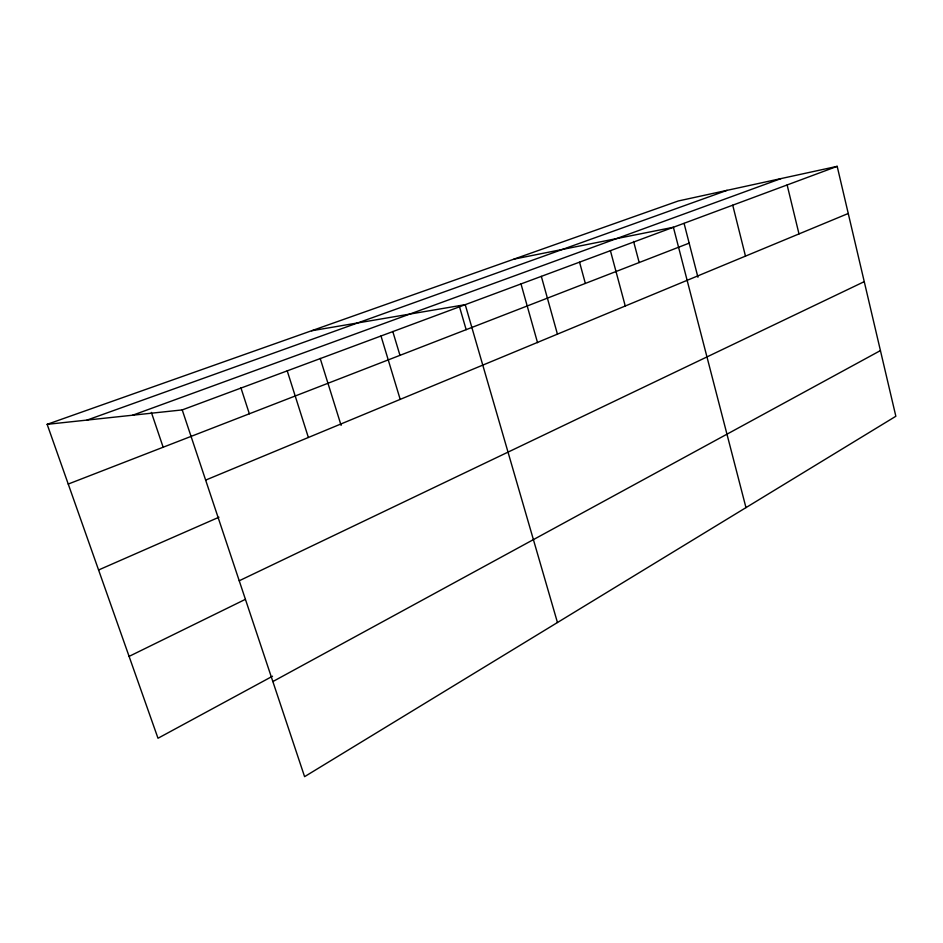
<?xml version="1.0" encoding="UTF-8"?>
<svg xmlns="http://www.w3.org/2000/svg" width="943" height="943" viewBox="0 0 943 943"><rect width="100%" height="100%" fill="white"/><g stroke="black" fill="none" stroke-linecap="round" stroke-linejoin="round"><path stroke-width="1.41" d="M272.857 681.553L880.432 350.584M272.515 676.225L158 738.251L47.15 424.338L678.312 200.965L837.184 166.345L895.85 416.264L304.589 776.655L182.223 409.91L47.15 424.338M129.097 656.387L245.345 599.359M239.227 580.77L864.248 281.651M98.579 569.985L218.953 517.224M205.645 480.105L848.252 213.483M68.238 484.054L689.168 243.141M182.223 409.91L837.184 166.345M132.715 415.203L780.922 178.616M87.051 420.083L727.041 190.356M514.006 259.113L673.396 227.263L745.972 507.617M311.567 330.769L465.241 304.672L557.454 622.521M151.375 412.409L163.151 447.23M240.913 387.797L249.341 413.788M287.226 370.858L308.373 437.481M320.196 358.411L341.107 425.387M380.996 335.991L400.197 399.384M392.783 331.5L399.973 355.346M459.288 306.051L466.16 329.661M520.996 283.926L537.545 342.686M541.329 276.37L557.431 334.152M579.568 262.237L585.344 283.419M610.416 250.685L625.256 306.004M633.59 241.432L639.177 262.543M684.099 223.467L697.938 277.242M732.735 205.197L745.477 256.131M787.134 184.958L798.992 233.923"/></g></svg>
